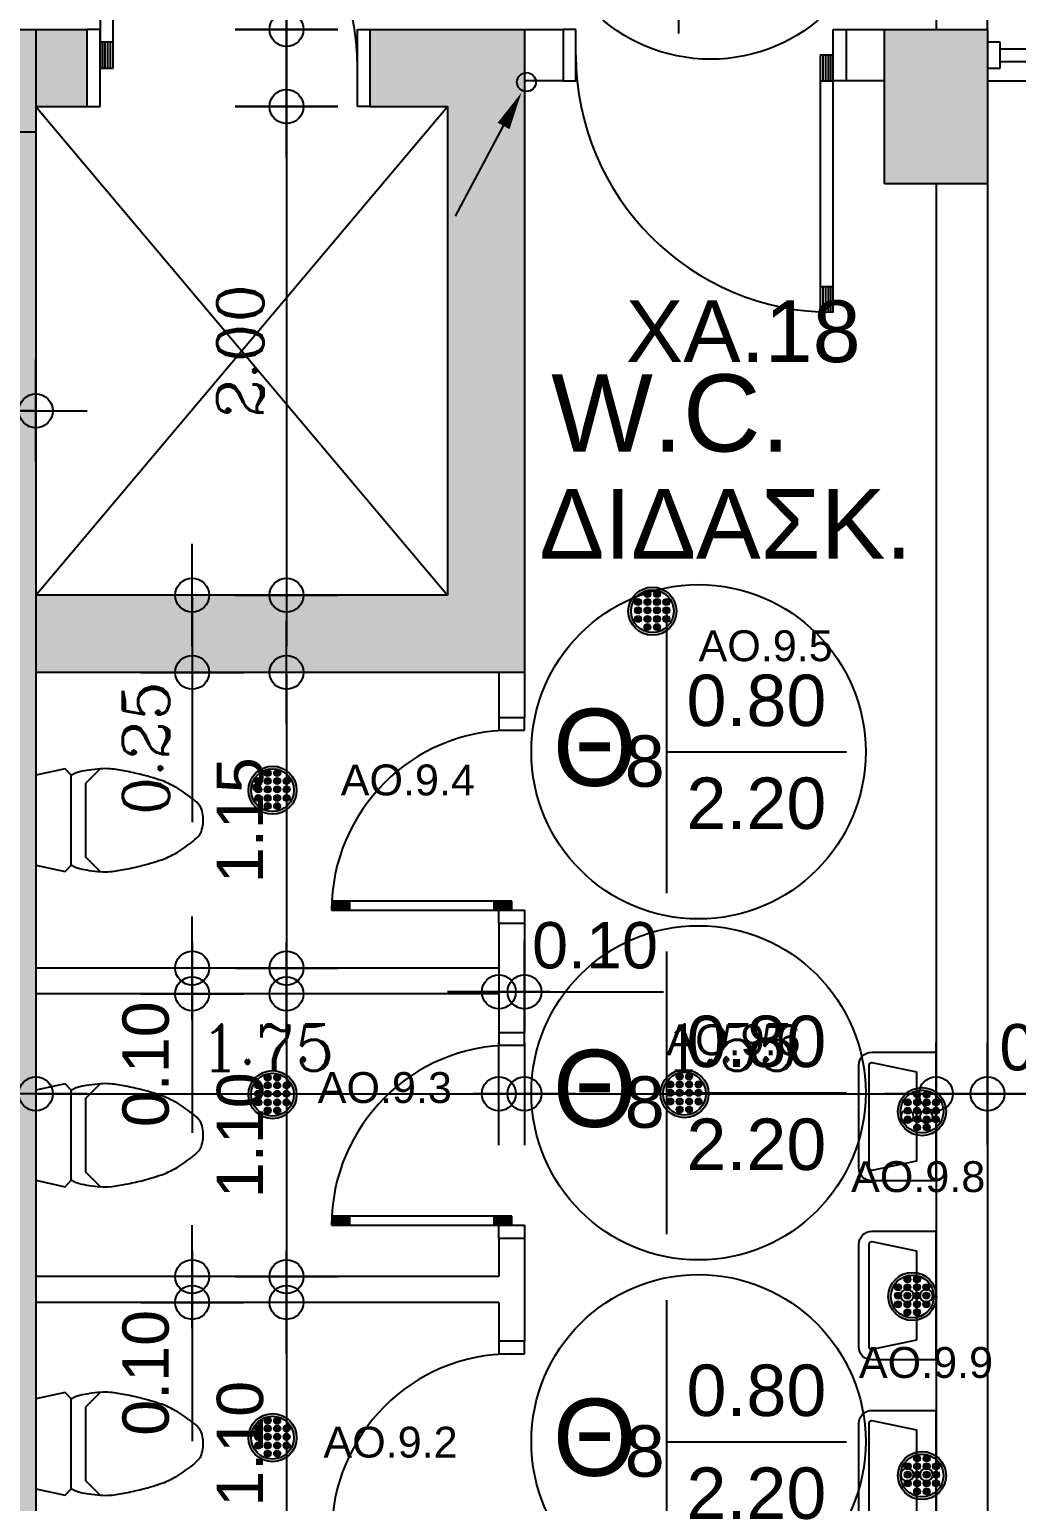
# Model space of a CAD drawing. Header units: metres. Extents: x 0 to 132, y -109 to 310.
# Drawn here: x 37.29 to 41.13, y 95.18 to 100.91 of the extents above; entities that cross this region are included whole.
import ezdxf
from ezdxf.enums import TextEntityAlignment as Align

# ---------------------------------------------------------------- set-up
doc = ezdxf.new("R2010")
doc.units = ezdxf.units.M
doc.header["$LTSCALE"] = 0.036
doc.layers.get('Defpoints').update_dxf_attribs({"color": 252})
for name, color, linetype in [('arxitektonika', 254, 'Continuous'), ('DIMBLK', 252, 'Continuous'), ('electext', 20, 'Continuous'), ('Epipla', 252, 'Continuous'), ('HLEK_FL001_SYMBOLS', 230, 'Continuous'), ('Parathira', 252, 'Continuous'), ('SYMBOLA', 160, 'Continuous')]:
    doc.layers.add(name, color=color, linetype=linetype)
doc.layers.add('electrika', color=160, linetype='Continuous', lineweight=0)
doc.styles.add('COMU-N', font='arial.ttf')
doc.styles.get("Standard").update_dxf_attribs({"font": 'arial.ttf'})
doc.dimstyles.new('CADWDOT', dxfattribs={"dimscale": 0.1, "dimtxt": 1.8, "dimasz": 0.08, "dimexe": 2, "dimexo": 0, "dimgap": 0.09, "dimtad": 0, "dimrnd": 0.001, "dimzin": 0, "dimdsep": 46, "dimtxsty": 'Standard', "dimblk1": 'ARTDIM', "dimblk2": 'ARTDIM', "dimsah": 1, "dimcen": 0.09, "dimdle": 0.05, "dimse1": 1, "dimse2": 1, "dimadec": 0, "dimazin": 0, "dimtfac": 1, "dimtmove": 0, "dimatfit": 3, "dimldrblk": 'ARTDIM', "dimfxl": 2, "dimtvp": 0.9999, "dimtolj": 1, "dimtzin": 0, "dimarcsym": 0})

# ---------------------------------------------------------------- blocks, each defined once
blk = doc.blocks.new('A$C63F54236')
at = {"layer": 'Epipla'}
for p, q in [((0, 0.65), (-0.0135, 0.65)), ((0.0135, 0.65), (0, 0.65)), ((-0.2, 0.2499), (-0.144, 0.1936)), ((0.2, 0.2499), (0.144, 0.1936)), ((0.144, 0.1936), (-0.144, 0.1936)), ((-0.1749, 0.1375), (-0.2001, 0.1135)), ((0.1749, 0.1375), (-0.1749, 0.1375)), ((0.2001, 0.1135), (0.1749, 0.1375)), ((-0.2001, 0.1135), (-0.175, 0)), ((0.175, 0), (0.2001, 0.1135)), ((-0.175, 0), (0.175, 0))]:
    blk.add_line(p, q, dxfattribs=at)
for centre, radius, start, end in [((0.0553, 0.4986), 0.178, 128.7755, 140.4002), ((0.0095, 0.5223), 0.1325, 113.5158, 119.7223), ((0.0017, 0.5015), 0.1493, 95.8581, 107.5743), ((-0.0122, 0.4507), 0.201, 73.9357, 82.632), ((-0.0082, 0.5249), 0.1296, 60.2089, 66.553), ((-0.1951, 0.3568), 0.3767, 42.6693, 48.155), ((0.5838, 0.1051), 0.8367, 142.7081, 147.9774), ((-0.6395, 0.0666), 0.9044, 32.2198, 37.0946), ((0.7563, 0.0754), 1.001, 151.7723, 154.8817), ((-0.4244, 0.2421), 0.6297, 24.2013, 29.1447), ((0.8911, 0.1347), 1.1034, 160.6547, 165.4233), ((-1.2303, 0.0313), 1.4578, 15.1565, 18.7655), ((3.6947, -0.473), 3.9714, 167.1169, 168.0548), ((-2.6921, -0.2523), 2.9449, 11.7817, 13.0466), ((1.3013, 0.0857), 1.5151, 169.9942, 172.2813), ((-0.6437, 0.1882), 0.8498, 6.8232, 10.9013), ((0.2581, 0.2701), 0.4586, 177.608, 182.392), ((-0.2946, 0.2701), 0.495, 357.784, 2.216), ((0.9792, 0.3647), 1.1848, 185.5115, 187.6706), ((-1.2553, 0.3966), 1.4627, 352.5346, 354.2834), ((0.8678, 0.3808), 1.0769, 189.3117, 191.2555), ((-0.2569, 0.27), 0.4563, 347.4222, 352.0106), ((0.059, 0.2466), 0.2588, 197.0622, 201.4426), ((-0.027, 0.2178), 0.1683, 203.0373, 208.51), ((-0.1052, 0.2817), 0.315, 332.7649, 335.6878), ((-0.8352, 0.5177), 1.0808, 340.2234, 341.2719)]:
    blk.add_arc(centre, radius, start, end, dxfattribs=at)
blk = doc.blocks.new('A$C34013721')
at = {"layer": 'Parathira'}
for p, q in [((-0.1, 0), (-0.1, -0.05)), ((0, -0.05), (0, 0)), ((-0.1, -0.05), (0, -0.05)), ((-0.68, -0.743), (-0.75, -0.743)), ((-0.68, -0.736), (-0.7499, -0.736)), ((-0.68, -0.729), (-0.7497, -0.729)), ((-0.68, -0.722), (-0.7494, -0.722)), ((-0.05, -0.715), (-0.7491, -0.715)), ((-0.68, -0.715), (-0.68, -0.75)), ((-0.12, -0.715), (-0.12, -0.75)), ((-0.05, -0.722), (-0.12, -0.722)), ((-0.05, -0.729), (-0.12, -0.729)), ((-0.05, -0.736), (-0.12, -0.736)), ((-0.05, -0.743), (-0.12, -0.743)), ((-0.05, -0.75), (-0.05, -0.715)), ((-0.75, -0.75), (-0.05, -0.75)), ((-0.1, -0.75), (0, -0.75)), ((-0.1, -0.8), (-0.1, -0.75)), ((0, -0.75), (0, -0.8))]:
    blk.add_line(p, q, dxfattribs=at)
blk.add_arc((-0.05, -0.75), 0.7, 90, 180, dxfattribs=at)
blk = doc.blocks.new('A$C27677717')
at = {"layer": 'Parathira'}
for p, q in [((-1.05, 0), (-1.1, 0)), ((-1.05, -0.2), (-1.05, 0)), ((-0.05, 0), (0, 0)), ((-0.05, -0.2), (-0.05, 0)), ((-0.1, -0.1), (-0.1, -1.0987)), ((-0.05, -0.1), (-0.1, -0.1)), ((-0.09, -0.1), (-0.09, -0.2)), ((-0.08, -0.1), (-0.08, -0.2)), ((-0.07, -0.1), (-0.07, -0.2)), ((-0.06, -0.1), (-0.06, -0.2)), ((-0.05, -1.1), (-0.05, -0.1)), ((-1.1, -0.2), (-1.05, -0.2)), ((-0.1, -0.2), (-0.05, -0.2)), ((0, -0.2), (-0.05, -0.2)), ((-0.1, -1), (-0.05, -1)), ((-0.09, -1), (-0.09, -1.0992)), ((-0.08, -1), (-0.08, -1.0995)), ((-0.07, -1), (-0.07, -1.0998)), ((-0.06, -1), (-0.06, -1.0999))]:
    blk.add_line(p, q, dxfattribs=at)
blk.add_arc((-0.05, -0.1), 1, 180, 270, dxfattribs=at)
blk = doc.blocks.new('A$C54A47229')
at = {"layer": 'Epipla'}
blk.add_line((-0.25, 0), (0.25, 0), dxfattribs=at)
for points in [[(-0.25, 0), (-0.25, -0.25, 0.414214), (-0.2, -0.3), (0.2, -0.3, 0.414214), (0.25, -0.25), (0.25, 0)], [(-0.1738, -0.0755), (-0.21, -0.25, 0.414214), (-0.2, -0.26), (0.2, -0.26, 0.414214), (0.21, -0.25), (0.1738, -0.0755)]]:
    blk.add_lwpolyline(points, format="xyb", dxfattribs=at)
blk.add_lwpolyline([(0.1738, -0.0755), (-0.1738, -0.0755)], dxfattribs=at)
for centre in [(0, -0.0375), (0, -0.1124)]:
    blk.add_circle(centre, 0.025, dxfattribs=at)
blk = doc.blocks.new('ARTDIM')
at = {"layer": 'DIMBLK'}
for p, q in [((0, -24.9975), (0, 24.9975)), ((-24.9975, 0), (24.9975, 0))]:
    blk.add_line(p, q, dxfattribs=at)
blk.add_circle((0, 0), 8.25, dxfattribs=at)
blk = doc.blocks.new('*D494')
at = {"layer": 'arxitektonika', "color": 0, "lineweight": -2}
for p, q in [((37.0682, 99.4223), (36.3109, 99.4223)), ((37.3102, 99.4223), (37.0762, 99.4223))]:
    blk.add_line(p, q, dxfattribs=at)
at = {"layer": 'Defpoints', "color": 0, "transparency": 16777216}
for p in [(37.0682, 99.4223), (37.0682, 99.2833), (37.3182, 99.2833)]:
    blk.add_point(p, dxfattribs=at)
at = {"layer": 'arxitektonika', "color": 0, "lineweight": -2, "xscale": 0.008, "yscale": 0.008, "zscale": 0.008, "rotation": 180}
blk.add_blockref('ARTDIM', (37.0682, 99.4223), dxfattribs=at)
at = {"layer": 'arxitektonika', "color": 0, "lineweight": -2, "xscale": 0.008, "yscale": 0.008, "zscale": 0.008}
blk.add_blockref('ARTDIM', (37.3182, 99.4223), dxfattribs=at)
at = {"layer": 'arxitektonika', "color": 0, "insert": (36.5942, 99.6023), "char_height": 0.18, "attachment_point": 5}
blk.add_mtext('\\A1;0.25', dxfattribs=at)
blk = doc.blocks.new('*D498')
at = {"layer": 'arxitektonika', "color": 0, "lineweight": -2}
blk.add_line((36.6869, 98.2974), (36.6869, 95.6134), dxfattribs=at)
at = {"layer": 'Defpoints', "color": 0, "transparency": 16777216}
for p in [(37.3214, 98.3054), (36.6869, 95.6054), (37.3214, 95.6054)]:
    blk.add_point(p, dxfattribs=at)
at = {"layer": 'arxitektonika', "color": 0, "lineweight": -2, "xscale": 0.008, "yscale": 0.008, "zscale": 0.008}
for p, rotation in [((36.6869, 98.3054), 90), ((36.6869, 95.6054), 270)]:
    blk.add_blockref('ARTDIM', p, dxfattribs=dict(at, rotation=rotation))
at = {"layer": 'arxitektonika', "color": 0, "insert": (36.5069, 96.9554), "char_height": 0.18, "attachment_point": 5, "rotation": 90}
blk.add_mtext('\\A1;2.70', dxfattribs=at)
blk = doc.blocks.new('*D504')
at = {"layer": 'arxitektonika', "color": 0, "lineweight": -2}
blk.add_line((38.2929, 100.9134), (38.2929, 104.1974), dxfattribs=at)
at = {"layer": 'Defpoints', "color": 0, "transparency": 16777216}
for p in [(38.2929, 104.2054), (39.2182, 104.2054), (39.2182, 100.9054)]:
    blk.add_point(p, dxfattribs=at)
at = {"layer": 'arxitektonika', "color": 0, "lineweight": -2, "xscale": 0.008, "yscale": 0.008, "zscale": 0.008}
for p, rotation in [((38.2929, 104.2054), 90), ((38.2929, 100.9054), 270)]:
    blk.add_blockref('ARTDIM', p, dxfattribs=dict(at, rotation=rotation))
at = {"layer": 'arxitektonika', "color": 0, "insert": (38.1129, 102.5554), "char_height": 0.18, "attachment_point": 5, "rotation": 90}
blk.add_mtext('\\A1;{\\Fcomplex.shx;3.20}', dxfattribs=at)
blk = doc.blocks.new('*D505')
at = {"layer": 'arxitektonika', "color": 0, "lineweight": -2}
for p, q in [((38.2929, 100.9054), (38.2929, 101.4886)), ((38.2929, 100.6134), (38.2929, 100.8974))]:
    blk.add_line(p, q, dxfattribs=at)
at = {"layer": 'Defpoints', "color": 0, "transparency": 16777216}
for p in [(38.2929, 100.9054), (38.6182, 100.9054), (38.6182, 100.6054)]:
    blk.add_point(p, dxfattribs=at)
at = {"layer": 'arxitektonika', "color": 0, "lineweight": -2, "xscale": 0.008, "yscale": 0.008, "zscale": 0.008}
for p, rotation in [((38.2929, 100.9054), 90), ((38.2929, 100.6054), 270)]:
    blk.add_blockref('ARTDIM', p, dxfattribs=dict(at, rotation=rotation))
at = {"layer": 'arxitektonika', "color": 0, "insert": (38.1129, 101.201), "char_height": 0.18, "attachment_point": 5, "rotation": 90}
blk.add_mtext('\\A1;{\\Fcomplex.shx;0.25}', dxfattribs=at)
blk = doc.blocks.new('*D506')
at = {"layer": 'arxitektonika', "color": 0, "lineweight": -2}
blk.add_line((38.2929, 100.5974), (38.2929, 98.7134), dxfattribs=at)
at = {"layer": 'Defpoints', "color": 0, "transparency": 16777216}
for p in [(38.6182, 100.6054), (38.2929, 98.7054), (38.6182, 98.7054)]:
    blk.add_point(p, dxfattribs=at)
at = {"layer": 'arxitektonika', "color": 0, "lineweight": -2, "xscale": 0.008, "yscale": 0.008, "zscale": 0.008}
for p, rotation in [((38.2929, 100.6054), 90), ((38.2929, 98.7054), 270)]:
    blk.add_blockref('ARTDIM', p, dxfattribs=dict(at, rotation=rotation))
at = {"layer": 'arxitektonika', "color": 0, "insert": (38.1129, 99.6554), "char_height": 0.18, "attachment_point": 5, "rotation": 90}
blk.add_mtext('\\A1;{\\Fcomplex.shx;2.00}', dxfattribs=at)
blk = doc.blocks.new('*D507')
at = {"layer": 'arxitektonika', "color": 0, "lineweight": -2}
for p, q in [((37.9261, 98.6974), (37.9261, 98.4134)), ((37.9261, 98.4054), (37.9261, 97.8223))]:
    blk.add_line(p, q, dxfattribs=at)
at = {"layer": 'Defpoints', "color": 0, "transparency": 16777216}
for p in [(38.5012, 98.7054), (37.9261, 98.4054), (38.5012, 98.4054)]:
    blk.add_point(p, dxfattribs=at)
at = {"layer": 'arxitektonika', "color": 0, "lineweight": -2, "xscale": 0.008, "yscale": 0.008, "zscale": 0.008}
for p, rotation in [((37.9261, 98.7054), 90), ((37.9261, 98.4054), 270)]:
    blk.add_blockref('ARTDIM', p, dxfattribs=dict(at, rotation=rotation))
at = {"layer": 'arxitektonika', "color": 0, "insert": (37.7461, 98.1098), "char_height": 0.18, "attachment_point": 5, "rotation": 90}
blk.add_mtext('\\A1;{\\Fcomplex.shx;0.25}', dxfattribs=at)
blk = doc.blocks.new('*D508')
at = {"layer": 'arxitektonika', "color": 0, "lineweight": -2}
blk.add_line((38.2929, 98.3974), (38.2929, 97.2634), dxfattribs=at)
at = {"layer": 'Defpoints', "color": 0, "transparency": 16777216}
for p in [(39.1182, 98.4054), (38.2929, 97.2554), (39.1182, 97.2554)]:
    blk.add_point(p, dxfattribs=at)
at = {"layer": 'arxitektonika', "color": 0, "lineweight": -2, "xscale": 0.008, "yscale": 0.008, "zscale": 0.008}
for p, rotation in [((38.2929, 98.4054), 90), ((38.2929, 97.2554), 270)]:
    blk.add_blockref('ARTDIM', p, dxfattribs=dict(at, rotation=rotation))
at = {"layer": 'arxitektonika', "color": 0, "insert": (38.1129, 97.8304), "char_height": 0.18, "attachment_point": 5, "rotation": 90}
blk.add_mtext('\\A1;1.15', dxfattribs=at)
blk = doc.blocks.new('*D509')
at = {"layer": 'arxitektonika', "color": 0, "lineweight": -2}
for p, q in [((37.9261, 97.2474), (37.9261, 97.1634)), ((37.9261, 97.1554), (37.9261, 96.6151))]:
    blk.add_line(p, q, dxfattribs=at)
at = {"layer": 'Defpoints', "color": 0, "transparency": 16777216}
for p in [(38.7514, 97.2554), (37.9261, 97.1554), (38.7514, 97.1554)]:
    blk.add_point(p, dxfattribs=at)
at = {"layer": 'arxitektonika', "color": 0, "lineweight": -2, "xscale": 0.008, "yscale": 0.008, "zscale": 0.008}
for p, rotation in [((37.9261, 97.2554), 90), ((37.9261, 97.1554), 270)]:
    blk.add_blockref('ARTDIM', p, dxfattribs=dict(at, rotation=rotation))
at = {"layer": 'arxitektonika', "color": 0, "insert": (37.7461, 96.8813), "char_height": 0.18, "attachment_point": 5, "rotation": 90}
blk.add_mtext('\\A1;0.10', dxfattribs=at)
blk = doc.blocks.new('*D510')
at = {"layer": 'arxitektonika', "color": 0, "lineweight": -2}
blk.add_line((38.2929, 97.1474), (38.2929, 96.0634), dxfattribs=at)
at = {"layer": 'Defpoints', "color": 0, "transparency": 16777216}
for p in [(38.2929, 97.1554), (38.2929, 96.0554), (38.2929, 96.0554)]:
    blk.add_point(p, dxfattribs=at)
at = {"layer": 'arxitektonika', "color": 0, "lineweight": -2, "xscale": 0.008, "yscale": 0.008, "zscale": 0.008}
for p, rotation in [((38.2929, 97.1554), 90), ((38.2929, 96.0554), 270)]:
    blk.add_blockref('ARTDIM', p, dxfattribs=dict(at, rotation=rotation))
at = {"layer": 'arxitektonika', "color": 0, "insert": (38.1129, 96.6054), "char_height": 0.18, "attachment_point": 5, "rotation": 90}
blk.add_mtext('\\A1;1.10', dxfattribs=at)
blk = doc.blocks.new('*D511')
at = {"layer": 'arxitektonika', "color": 0, "lineweight": -2}
for p, q in [((37.9261, 96.0474), (37.9261, 95.9634)), ((37.9261, 95.9554), (37.9261, 95.4151))]:
    blk.add_line(p, q, dxfattribs=at)
at = {"layer": 'Defpoints', "color": 0, "transparency": 16777216}
for p in [(39.1182, 96.0554), (37.9261, 95.9554), (39.1182, 95.9554)]:
    blk.add_point(p, dxfattribs=at)
at = {"layer": 'arxitektonika', "color": 0, "lineweight": -2, "xscale": 0.008, "yscale": 0.008, "zscale": 0.008}
for p, rotation in [((37.9261, 96.0554), 90), ((37.9261, 95.9554), 270)]:
    blk.add_blockref('ARTDIM', p, dxfattribs=dict(at, rotation=rotation))
at = {"layer": 'arxitektonika', "color": 0, "insert": (37.7461, 95.6813), "char_height": 0.18, "attachment_point": 5, "rotation": 90}
blk.add_mtext('\\A1;0.10', dxfattribs=at)
blk = doc.blocks.new('*D512')
at = {"layer": 'arxitektonika', "color": 0, "lineweight": -2}
blk.add_line((38.2929, 95.9474), (38.2929, 94.8634), dxfattribs=at)
at = {"layer": 'Defpoints', "color": 0, "transparency": 16777216}
for p in [(39.1182, 95.9554), (38.2929, 94.8554), (39.1182, 94.8554)]:
    blk.add_point(p, dxfattribs=at)
at = {"layer": 'arxitektonika', "color": 0, "lineweight": -2, "xscale": 0.008, "yscale": 0.008, "zscale": 0.008}
for p, rotation in [((38.2929, 95.9554), 90), ((38.2929, 94.8554), 270)]:
    blk.add_blockref('ARTDIM', p, dxfattribs=dict(at, rotation=rotation))
at = {"layer": 'arxitektonika', "color": 0, "insert": (38.1129, 95.4054), "char_height": 0.18, "attachment_point": 5, "rotation": 90}
blk.add_mtext('\\A1;1.10', dxfattribs=at)
blk = doc.blocks.new('*D517')
at = {"layer": 'arxitektonika', "color": 0, "lineweight": -2}
blk.add_line((37.3262, 96.7664), (39.1102, 96.7664), dxfattribs=at)
at = {"layer": 'Defpoints', "color": 0, "transparency": 16777216}
for p in [(39.1182, 96.7664), (37.3182, 96.6054), (39.1182, 96.6054)]:
    blk.add_point(p, dxfattribs=at)
at = {"layer": 'arxitektonika', "color": 0, "lineweight": -2, "xscale": 0.008, "yscale": 0.008, "zscale": 0.008, "rotation": 180}
blk.add_blockref('ARTDIM', (37.3182, 96.7664), dxfattribs=at)
at = {"layer": 'arxitektonika', "color": 0, "lineweight": -2, "xscale": 0.008, "yscale": 0.008, "zscale": 0.008}
blk.add_blockref('ARTDIM', (39.1182, 96.7664), dxfattribs=at)
at = {"layer": 'arxitektonika', "color": 0, "insert": (38.2182, 96.9464), "char_height": 0.18, "attachment_point": 5}
blk.add_mtext('\\A1;{\\Fcomplex.shx;1.75}', dxfattribs=at)
blk = doc.blocks.new('*D518')
at = {"layer": 'arxitektonika', "color": 0, "lineweight": -2}
blk.add_line((39.2262, 96.7664), (40.8102, 96.7664), dxfattribs=at)
at = {"layer": 'Defpoints', "color": 0, "transparency": 16777216}
for p in [(39.2182, 97.0054), (40.8182, 97.0054), (40.8182, 96.7664)]:
    blk.add_point(p, dxfattribs=at)
at = {"layer": 'arxitektonika', "color": 0, "lineweight": -2, "xscale": 0.008, "yscale": 0.008, "zscale": 0.008, "rotation": 180}
blk.add_blockref('ARTDIM', (39.2182, 96.7664), dxfattribs=at)
at = {"layer": 'arxitektonika', "color": 0, "lineweight": -2, "xscale": 0.008, "yscale": 0.008, "zscale": 0.008}
blk.add_blockref('ARTDIM', (40.8182, 96.7664), dxfattribs=at)
at = {"layer": 'arxitektonika', "color": 0, "insert": (40.0182, 96.9464), "char_height": 0.18, "attachment_point": 5}
blk.add_mtext('\\A1;{\\Fcomplex.shx;1.55}', dxfattribs=at)
blk = doc.blocks.new('*D519')
at = {"layer": 'arxitektonika', "color": 0, "lineweight": -2}
for p, q in [((39.1262, 97.1629), (39.2102, 97.1629)), ((39.2182, 97.1629), (39.7585, 97.1629))]:
    blk.add_line(p, q, dxfattribs=at)
at = {"layer": 'Defpoints', "color": 0, "transparency": 16777216}
for p in [(39.1182, 97.1554), (39.2182, 97.1629), (39.2182, 97.1554)]:
    blk.add_point(p, dxfattribs=at)
at = {"layer": 'arxitektonika', "color": 0, "lineweight": -2, "xscale": 0.008, "yscale": 0.008, "zscale": 0.008, "rotation": 180}
blk.add_blockref('ARTDIM', (39.1182, 97.1629), dxfattribs=at)
at = {"layer": 'arxitektonika', "color": 0, "lineweight": -2, "xscale": 0.008, "yscale": 0.008, "zscale": 0.008}
blk.add_blockref('ARTDIM', (39.2182, 97.1629), dxfattribs=at)
at = {"layer": 'arxitektonika', "color": 0, "insert": (39.4923, 97.3429), "char_height": 0.18, "attachment_point": 5}
blk.add_mtext('\\A1;0.10', dxfattribs=at)
blk = doc.blocks.new('*D520')
at = {"layer": 'arxitektonika', "color": 0, "lineweight": -2}
for p, q in [((40.8262, 96.7664), (41.0102, 96.7664)), ((41.0182, 96.7664), (41.5927, 96.7664))]:
    blk.add_line(p, q, dxfattribs=at)
at = {"layer": 'Defpoints', "color": 0, "transparency": 16777216}
for p in [(40.8182, 98.0823), (41.0182, 98.0823), (41.0182, 96.7664)]:
    blk.add_point(p, dxfattribs=at)
at = {"layer": 'arxitektonika', "color": 0, "lineweight": -2, "xscale": 0.008, "yscale": 0.008, "zscale": 0.008, "rotation": 180}
blk.add_blockref('ARTDIM', (40.8182, 96.7664), dxfattribs=at)
at = {"layer": 'arxitektonika', "color": 0, "lineweight": -2, "xscale": 0.008, "yscale": 0.008, "zscale": 0.008}
blk.add_blockref('ARTDIM', (41.0182, 96.7664), dxfattribs=at)
at = {"layer": 'arxitektonika', "color": 0, "insert": (41.3095, 96.9464), "char_height": 0.18, "attachment_point": 5}
blk.add_mtext('\\A1;0.20', dxfattribs=at)
blk = doc.blocks.new('*D521')
at = {"layer": 'arxitektonika', "color": 0, "lineweight": -2}
blk.add_line((41.0262, 96.7664), (47.7802, 96.7664), dxfattribs=at)
at = {"layer": 'Defpoints', "color": 0, "transparency": 16777216}
for p in [(41.0182, 97.1054), (47.7882, 97.1054), (47.7882, 96.7664)]:
    blk.add_point(p, dxfattribs=at)
at = {"layer": 'arxitektonika', "color": 0, "lineweight": -2, "xscale": 0.008, "yscale": 0.008, "zscale": 0.008, "rotation": 180}
blk.add_blockref('ARTDIM', (41.0182, 96.7664), dxfattribs=at)
at = {"layer": 'arxitektonika', "color": 0, "lineweight": -2, "xscale": 0.008, "yscale": 0.008, "zscale": 0.008}
blk.add_blockref('ARTDIM', (47.7882, 96.7664), dxfattribs=at)
at = {"layer": 'arxitektonika', "color": 0, "insert": (44.4032, 96.9464), "char_height": 0.18, "attachment_point": 5}
blk.add_mtext('\\A1;{\\Fcomplex.shx;6.80}', dxfattribs=at)
blk = doc.blocks.new('A$C66E17A82')
at = {"layer": 'Parathira'}
for p, q in [((0, 0.05), (0, -0.05)), ((0.05, 0.05), (0, 0.05)), ((0.05, -0.05), (0.05, 0.05)), ((0.05, 0.025), (0.7875, 0.025)), ((0.7875, 0.05), (0.7875, -0.05)), ((0.8375, 0.05), (0.7875, 0.05)), ((0.8375, -0.05), (0.8375, 0.05)), ((0.8375, 0.025), (1.575, 0.025)), ((1.575, 0.05), (1.575, -0.05)), ((1.625, 0.05), (1.575, 0.05)), ((1.625, -0.05), (1.625, 0.05)), ((1.625, 0.025), (2.3625, 0.025)), ((2.3625, 0.05), (2.3625, -0.05)), ((2.4125, 0.05), (2.3625, 0.05)), ((2.4125, -0.05), (2.4125, 0.05)), ((2.4125, 0.025), (3.15, 0.025)), ((3.15, 0.05), (3.15, -0.05)), ((3.2, 0.05), (3.15, 0.05)), ((3.2, -0.05), (3.2, 0.05)), ((0, -0.05), (0.05, -0.05)), ((0.05, -0.025), (0.7875, -0.025)), ((0.7875, -0.05), (0.8375, -0.05)), ((0.8375, -0.025), (1.575, -0.025)), ((1.575, -0.05), (1.625, -0.05)), ((1.625, -0.025), (2.3625, -0.025)), ((2.3625, -0.05), (2.4125, -0.05)), ((2.4125, -0.025), (3.15, -0.025)), ((3.15, -0.05), (3.2, -0.05))]:
    blk.add_line(p, q, dxfattribs=at)
blk = doc.blocks.new('gY1_a5')
at = {"layer": 'SYMBOLA', "color": 0}
blk.add_line((-0.3936, -0.7441), (-0.1269, -0.2438), dxfattribs=at)
blk.add_lwpolyline([(-0.1269, -0.2438, 0.075, 0, 0), (-0.0277, -0.0587, 0, 0, 0)], format="xyseb", dxfattribs=at)
blk.add_circle((0, 0), 0.0525, dxfattribs=at)
blk = doc.blocks.new('led downlight 26W xoneyto 18cm')
at = {"layer": 'HLEK_FL001_SYMBOLS'}
h = blk.add_hatch(color=256, dxfattribs=at)
h.paths.add_polyline_path([(45.0105, 62.6523, 1), (45.1976, 62.6523, 1)])
h.paths.add_polyline_path([(45.1872, 62.6523, 1), (45.0209, 62.6523, 1)], flags=16)
at = {"layer": 'HLEK_FL001_SYMBOLS', "linetype": 'Continuous', "lineweight": 0}
h = blk.add_hatch(color=11, dxfattribs=at)
h.dxf.hatch_style = 1
h.paths.add_polyline_path([(45.062, 62.688, 1), (45.0351, 62.688, 1)])
h = blk.add_hatch(color=11, dxfattribs=at)
h.dxf.hatch_style = 1
h.paths.add_polyline_path([(45.0985, 62.7188, 1), (45.0716, 62.7188, 1)])
h = blk.add_hatch(color=11, dxfattribs=at)
h.dxf.hatch_style = 1
h.paths.add_polyline_path([(45.0985, 62.688, 1), (45.0716, 62.688, 1)])
h = blk.add_hatch(color=11, dxfattribs=at)
h.dxf.hatch_style = 1
h.paths.add_polyline_path([(45.1355, 62.7188, 1), (45.1087, 62.7188, 1)])
h = blk.add_hatch(color=11, dxfattribs=at)
h.dxf.hatch_style = 1
h.paths.add_polyline_path([(45.1355, 62.688, 1), (45.1087, 62.688, 1)])
h = blk.add_hatch(color=11, dxfattribs=at)
h.dxf.hatch_style = 1
h.paths.add_polyline_path([(45.172, 62.688, 1), (45.1452, 62.688, 1)])
h = blk.add_hatch(color=11, dxfattribs=at)
h.dxf.hatch_style = 1
h.paths.add_polyline_path([(45.062, 62.6556, 1), (45.0351, 62.6556, 1)])
h = blk.add_hatch(color=11, dxfattribs=at)
h.dxf.hatch_style = 1
h.paths.add_polyline_path([(45.062, 62.6219, 1), (45.0351, 62.6219, 1)])
h = blk.add_hatch(color=11, dxfattribs=at)
h.dxf.hatch_style = 1
h.paths.add_polyline_path([(45.0985, 62.6556, 1), (45.0716, 62.6556, 1)])
h = blk.add_hatch(color=11, dxfattribs=at)
h.dxf.hatch_style = 1
h.paths.add_polyline_path([(45.0985, 62.6219, 1), (45.0716, 62.6219, 1)])
h = blk.add_hatch(color=11, dxfattribs=at)
h.dxf.hatch_style = 1
h.paths.add_polyline_path([(45.1355, 62.6556, 1), (45.1087, 62.6556, 1)])
h = blk.add_hatch(color=11, dxfattribs=at)
h.dxf.hatch_style = 1
h.paths.add_polyline_path([(45.1355, 62.6219, 1), (45.1087, 62.6219, 1)])
h = blk.add_hatch(color=11, dxfattribs=at)
h.dxf.hatch_style = 1
h.paths.add_polyline_path([(45.172, 62.6556, 1), (45.1452, 62.6556, 1)])
h = blk.add_hatch(color=11, dxfattribs=at)
h.dxf.hatch_style = 1
h.paths.add_polyline_path([(45.172, 62.6219, 1), (45.1452, 62.6219, 1)])
h = blk.add_hatch(color=11, dxfattribs=at)
h.dxf.hatch_style = 1
h.paths.add_polyline_path([(45.0985, 62.5906, 1), (45.0716, 62.5906, 1)])
h = blk.add_hatch(color=11, dxfattribs=at)
h.dxf.hatch_style = 1
h.paths.add_polyline_path([(45.1355, 62.5906, 1), (45.1087, 62.5906, 1)])
at = {"layer": 'HLEK_FL001_SYMBOLS'}
for radius in [0.0936, 0.0831]:
    blk.add_circle((45.1041, 62.6523), radius, dxfattribs=at)
at = {"layer": 'HLEK_FL001_SYMBOLS', "linetype": 'Continuous', "lineweight": 0}
for centre in [(45.0486, 62.688), (45.0851, 62.7188), (45.0851, 62.688), (45.1221, 62.7188), (45.1221, 62.688), (45.1586, 62.688), (45.0486, 62.6556), (45.0486, 62.6219), (45.0851, 62.6556), (45.0851, 62.6219), (45.1221, 62.6556), (45.1221, 62.6219), (45.1586, 62.6556), (45.1586, 62.6219), (45.0851, 62.5906), (45.1221, 62.5906)]:
    blk.add_circle(centre, 0.0134, dxfattribs=at)

msp = doc.modelspace()

# ---------------------------------------------------------------- hatches: boundary and pattern name
at = {"layer": 'arxitektonika'}
for points in [[(36.9182, 100.5054), (37.3182, 100.5054), (37.3182, 100.9054), (36.9182, 100.9054)], [(40.6182, 100.3054), (41.0182, 100.3054), (41.0182, 100.9054), (40.6182, 100.9054)], [(37.0682, 93.7054), (37.3182, 93.7054), (37.3182, 100.5054), (37.0682, 100.5054)]]:
    msp.add_hatch(color=256, dxfattribs=at).paths.add_polyline_path(points)
h = msp.add_hatch(color=256, dxfattribs=at)
h.paths.add_polyline_path([(39.2182, 98.4054), (39.2182, 100.9054), (38.6182, 100.9054), (38.6182, 100.6054), (38.9182, 100.6054), (38.9182, 98.7054), (37.3182, 98.7054), (37.3182, 98.4054)])
h.paths.add_polyline_path([(37.5182, 100.9054), (37.3182, 100.9054), (37.3182, 100.6054), (37.5182, 100.6054)], flags=17)

# ---------------------------------------------------------------- linework, layer by layer
for p, q in [((39.8166, 101.9896), (39.8166, 100.8896)), ((37.5682, 101.7554), (37.5682, 100.7554)), ((37.6182, 100.7554), (37.6182, 101.7542)), ((40.8182, 101.5054), (40.8182, 100.9054)), ((41.0182, 100.9054), (41.0182, 101.5054)), ((36.9182, 100.9054), (37.3182, 100.9054)), ((37.3182, 100.9054), (37.3182, 100.5054)), ((37.3182, 100.9054), (37.5182, 100.9054)), ((37.5182, 100.6054), (37.5182, 100.9054)), ((37.5682, 100.9054), (37.5182, 100.9054)), ((37.5682, 100.6054), (37.5682, 100.9054)), ((38.5682, 100.6054), (38.5682, 100.9054)), ((38.5682, 100.9054), (38.6182, 100.9054)), ((38.6182, 100.6054), (38.6182, 100.9054)), ((38.6182, 100.9054), (39.2182, 100.9054)), ((39.2182, 100.9054), (39.2182, 98.4054)), ((39.2182, 100.9054), (39.3682, 100.9054)), ((39.3682, 100.9054), (39.3682, 100.7054)), ((40.4682, 100.9054), (40.4682, 100.7054)), ((40.4682, 100.9054), (40.6182, 100.9054)), ((40.6182, 100.3054), (40.6182, 100.9054)), ((40.6182, 100.9054), (41.0182, 100.9054)), ((41.0182, 100.9054), (41.0182, 100.3054)), ((37.6182, 100.8554), (37.5682, 100.8554)), ((37.5782, 100.7554), (37.5782, 100.8554)), ((37.5882, 100.7554), (37.5882, 100.8554)), ((37.5982, 100.7554), (37.5982, 100.8554)), ((37.6082, 100.7554), (37.6082, 100.8554)), ((37.5682, 100.7554), (37.6182, 100.7554)), ((39.3682, 100.7054), (39.2182, 100.7054)), ((40.6182, 100.7054), (40.4682, 100.7054)), ((41.0182, 100.7054), (44.2182, 100.7054)), ((37.3182, 100.6054), (37.5182, 100.6054)), ((37.3182, 100.6054), (38.9182, 98.7054)), ((37.3182, 98.7054), (38.9182, 100.6054)), ((37.5182, 100.6054), (37.5682, 100.6054)), ((38.6182, 100.6054), (38.5682, 100.6054)), ((38.6182, 100.6054), (38.9182, 100.6054)), ((38.9182, 100.6054), (38.9182, 98.7054)), ((37.3182, 100.5054), (36.9182, 100.5054)), ((37.3182, 100.5054), (37.3182, 93.7054)), ((41.0182, 100.3054), (40.6182, 100.3054)), ((40.8182, 100.3054), (40.8182, 93.9054)), ((41.0182, 100.3054), (41.0182, 93.9054)), ((38.9182, 98.7054), (37.3182, 98.7054)), ((39.7698, 98.6464), (39.7698, 97.5464)), ((39.2182, 98.4054), (37.3182, 98.4054)), ((39.1182, 98.4054), (39.1182, 98.2304)), ((39.2182, 98.4054), (39.2182, 98.2304)), ((39.1182, 98.2304), (39.2182, 98.2304)), ((39.7698, 98.0964), (40.4698, 98.0964)), ((39.1182, 97.4304), (39.2182, 97.4304)), ((39.1182, 97.4304), (39.1182, 97.2554)), ((39.2182, 97.4304), (39.2182, 97.0054)), ((39.7698, 97.3202), (39.7698, 96.2202)), ((39.1182, 97.2554), (37.3182, 97.2554)), ((39.1182, 97.1554), (37.3182, 97.1554)), ((39.1182, 97.1554), (39.1182, 97.0054)), ((39.1182, 97.0054), (39.2182, 97.0054)), ((39.7698, 96.7702), (40.4698, 96.7702)), ((39.1182, 96.2054), (39.2182, 96.2054)), ((39.1182, 96.2054), (39.1182, 96.0554)), ((39.2182, 96.2054), (39.2182, 95.8054)), ((39.1182, 96.0554), (37.3182, 96.0554)), ((39.1182, 95.9554), (37.3182, 95.9554)), ((39.1182, 95.9554), (39.1182, 95.8054)), ((39.7698, 95.9635), (39.7698, 94.8635)), ((39.1182, 95.8054), (39.2182, 95.8054)), ((39.7698, 95.4135), (40.4698, 95.4135))]:
    msp.add_line(p, q, dxfattribs=at)
for centre in [(39.9416, 101.4396), (39.8948, 98.0964), (39.8948, 96.7702), (39.8948, 95.4135)]:
    msp.add_circle(centre, 0.65, dxfattribs=at)
msp.add_arc((37.5682, 100.7554), 1, 0, 90, dxfattribs=at)

# ---------------------------------------------------------------- block references
for name, p in [('A$C27677717', (40.4682, 100.9054)), ('A$C66E17A82', (41.0182, 100.8054)), ('A$C34013721', (39.2182, 98.2304)), ('A$C34013721', (39.2182, 97.0054)), ('A$C34013721', (39.2182, 95.8054))]:
    msp.add_blockref(name, p, dxfattribs=at)
at = {"layer": 'arxitektonika', "rotation": 270}
for p in [(37.3182, 97.8304), (37.3182, 96.6054), (37.3182, 95.4054)]:
    msp.add_blockref('A$C63F54236', p, dxfattribs=at)
at = {"layer": 'arxitektonika', "xscale": -1, "rotation": 270}
for p in [(40.8182, 96.6781), (40.8182, 95.9817), (40.8182, 95.2854)]:
    msp.add_blockref('A$C54A47229', p, dxfattribs=at)
at = {"layer": 'electrika', "xscale": 0.6999999999998181, "yscale": 0.6999999999998181, "zscale": 0.6999999999998181}
msp.add_blockref('gY1_a5', (39.2256, 100.7008), dxfattribs=at)
at = {"layer": 'HLEK_FL001_SYMBOLS', "linetype": 'Continuous', "lineweight": 0}
for p in [(-5.3888, 35.9909), (-6.8657, 35.2946), (-5.2638, 34.1146), (-6.8657, 34.1109), (-4.3404, 34.0449), (-4.3779, 33.3262), (-6.8657, 32.7769), (-4.3404, 32.6298)]:
    msp.add_blockref('led downlight 26W xoneyto 18cm', p, dxfattribs=at)

# ---------------------------------------------------------------- texts
at = {"layer": 'arxitektonika', "style": 'COMU-N'}
for s, height, p in [('W.C.', 0.3, (39.3218, 99.2641)), ('ΔΙΔΑΣΚ.', 0.27, (39.2762, 98.8477)), ('Θ', 0.3, (39.3281, 97.9638)), ('8', 0.2, (39.6078, 97.9605)), ('Θ', 0.3, (39.3281, 96.6376)), ('8', 0.2, (39.6078, 96.6343)), ('Θ', 0.3, (39.3281, 95.2809)), ('8', 0.2, (39.6078, 95.2775))]:
    msp.add_text(s, height=height, dxfattribs=at).set_placement(p)
at = {"layer": 'arxitektonika', "linetype": 'ByBlock', "style": 'COMU-N'}
for tag, text, p in [('0.80', '0.90', (40.1198, 98.1964)), ('2.20', '2.20', (40.1198, 97.7964)), ('0.80', '0.90', (40.1198, 96.8702)), ('2.20', '2.20', (40.1198, 96.4702)), ('0.80', '0.90', (40.1198, 95.5135)), ('2.20', '2.20', (40.1198, 95.1135))]:
    msp.add_attdef(tag, text=text, height=0.2, dxfattribs=at).set_placement(p, align=Align.CENTER)
at = {"layer": 'electext'}
msp.add_text('XA.18', height=0.24, dxfattribs=at).set_placement((39.6118, 99.6116))
at = {"layer": 'electext', "insert": (39.8948, 98.5688), "char_height": 0.12, "attachment_point": 1}
msp.add_mtext('AO.9.5', dxfattribs=at)
at = {"layer": 'electext', "char_height": 0.12, "attachment_point": 1}
for s, width, insert in [('AO.9.4', 0.246254, (38.5035, 98.047)), ('AO.9.6', 0.524667, (39.7698, 97.0364)), ('AO.9.3', 0.054213, (38.414, 96.8508)), ('AO.9.8', 0.275544, (40.4879, 96.5043)), ('AO.9.9', 0.439102, (40.5182, 95.7817)), ('AO.9.2', 0.238792, (38.4363, 95.4719))]:
    msp.add_mtext_dynamic_manual_height_columns(s, width=width, gutter_width=0.6, heights=[0], dxfattribs=dict(at, insert=insert))

# ---------------------------------------------------------------- dimensions: what is measured, and where the dimension line sits
at = {"layer": 'arxitektonika'}
for base, p1, p2, text, picture, middle in [((38.2929, 104.2054), (39.2182, 100.9054), (39.2182, 104.2054), '{\\Fcomplex.shx;3.20}', '*D504', (38.1129, 102.5554)), ((38.2929, 100.9054), (38.6182, 100.6054), (38.6182, 100.9054), '{\\Fcomplex.shx;0.25}', '*D505', (38.1129, 101.201)), ((38.2929, 98.7054), (38.6182, 100.6054), (38.6182, 98.7054), '{\\Fcomplex.shx;2.00}', '*D506', (38.1129, 99.6554)), ((37.9261, 98.4054), (38.5012, 98.7054), (38.5012, 98.4054), '{\\Fcomplex.shx;0.25}', '*D507', (37.7461, 98.1098))]:
    dim = msp.add_linear_dim(base=base, p1=p1, p2=p2, angle=90, text=text, dimstyle='CADWDOT', dxfattribs=at)
    dim.commit()
    dim.dimension.update_dxf_attribs({"geometry": picture, "text_midpoint": middle})
dim = msp.add_linear_dim(base=(37.0682, 99.4223), p1=(37.3182, 99.2833), p2=(37.0682, 99.2833), dimstyle='CADWDOT', dxfattribs=at)
dim.commit()
dim.dimension.update_dxf_attribs({"geometry": '*D494', "text_midpoint": (36.5942, 99.4223), "dimtype": 160})
for base, p1, p2, picture, middle in [((38.2929, 97.2554), (39.1182, 98.4054), (39.1182, 97.2554), '*D508', (38.1129, 97.8304)), ((36.6869, 95.6054), (37.3214, 98.3054), (37.3214, 95.6054), '*D498', (36.5069, 96.9554)), ((37.9261, 97.1554), (38.7514, 97.2554), (38.7514, 97.1554), '*D509', (37.7461, 96.8813)), ((38.2929, 96.0554), (38.2929, 97.1554), (38.2929, 96.0554), '*D510', (38.1129, 96.6054)), ((37.9261, 95.9554), (39.1182, 96.0554), (39.1182, 95.9554), '*D511', (37.7461, 95.6813)), ((38.2929, 94.8554), (39.1182, 95.9554), (39.1182, 94.8554), '*D512', (38.1129, 95.4054))]:
    dim = msp.add_linear_dim(base=base, p1=p1, p2=p2, angle=90, dimstyle='CADWDOT', dxfattribs=at)
    dim.commit()
    dim.dimension.update_dxf_attribs({"geometry": picture, "text_midpoint": middle})
for base, p1, p2, picture, middle in [((41.0182, 96.7664), (40.8182, 98.0823), (41.0182, 98.0823), '*D520', (41.3095, 96.9464)), ((39.2182, 97.1629), (39.1182, 97.1554), (39.2182, 97.1554), '*D519', (39.4923, 97.3429))]:
    dim = msp.add_linear_dim(base=base, p1=p1, p2=p2, dimstyle='CADWDOT', dxfattribs=at)
    dim.commit()
    dim.dimension.update_dxf_attribs({"geometry": picture, "text_midpoint": middle})
for base, p1, p2, text, picture, middle in [((47.7882, 96.7664), (41.0182, 97.1054), (47.7882, 97.1054), '{\\Fcomplex.shx;6.80}', '*D521', (44.4032, 96.9464)), ((39.1182, 96.7664), (37.3182, 96.6054), (39.1182, 96.6054), '{\\Fcomplex.shx;1.75}', '*D517', (38.2182, 96.9464)), ((40.8182, 96.7664), (39.2182, 97.0054), (40.8182, 97.0054), '{\\Fcomplex.shx;1.55}', '*D518', (40.0182, 96.9464))]:
    dim = msp.add_linear_dim(base=base, p1=p1, p2=p2, text=text, dimstyle='CADWDOT', dxfattribs=at)
    dim.commit()
    dim.dimension.update_dxf_attribs({"geometry": picture, "text_midpoint": middle})

doc.saveas('drawing.dxf')
